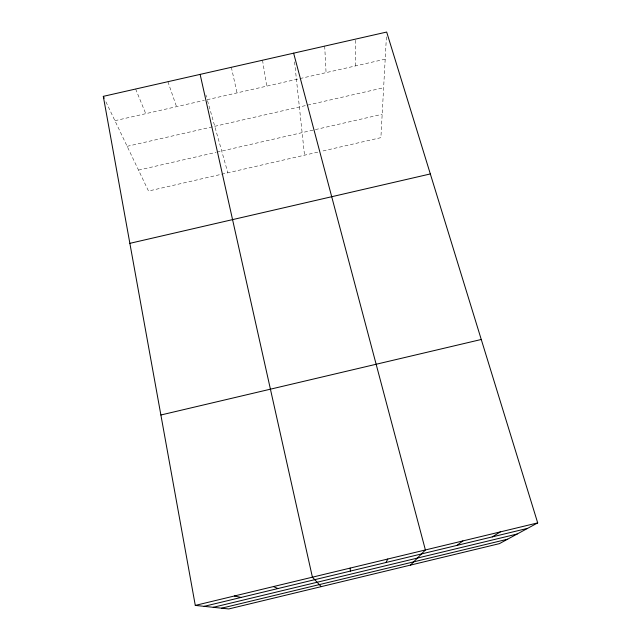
<?xml version="1.0" encoding="UTF-8"?>
<svg xmlns="http://www.w3.org/2000/svg" width="641" height="641" viewBox="0 0 641 641"><rect width="100%" height="100%" fill="white"/><g stroke="black" fill="none" stroke-linecap="round" stroke-linejoin="round"><path stroke-width="0.48" stroke-dasharray="3.21 2.4" d="M355.651 65.895L355.715 39.077M386.411 36.89L380.89 137.655L321.518 151.292M127.158 146.316L383.63 87.737M138.512 170.113L215.985 152.366M216.938 152.141L382.172 114.29M317.744 152.157L148.504 191.034L105.885 101.767M114.923 120.692L204.367 100.333M385.193 59.172L207.251 99.676L205.929 94.988M135.636 89.019L145.747 113.673M167.91 81.695L176.523 106.67M207.508 100.589L227.843 172.814M231.353 67.297L237.026 92.897M262.522 60.222L266.752 86.134M294.564 61.897L304.523 155.194M324.699 46.112L326.061 72.625"/><path stroke-width="0.96" d="M385.954 562.51L387.805 559.016M410.52 565.09L425.392 549.954L293.634 53.163M456.905 545.411L462.898 540.916M492.28 536.886L500.333 531.894M537.695 522.896L499.411 543.648L228.749 608.95L195.289 605.408L103.305 96.358L386.675 32.05L537.695 522.896L195.289 605.408M204.126 606.346L527.591 528.368M213.253 607.307L517.151 534.025M221.57 608.189L507.64 539.185M160.883 414.999L481.263 339.482M129.867 243.34L430.335 173.943M234.406 595.978L241.072 597.436M273.443 586.571L277.938 588.55M321.213 586.643L312.407 577.18L200.128 74.38M103.305 96.358L104.171 98.161M350.138 568.086L350.379 571.091"/></g></svg>
